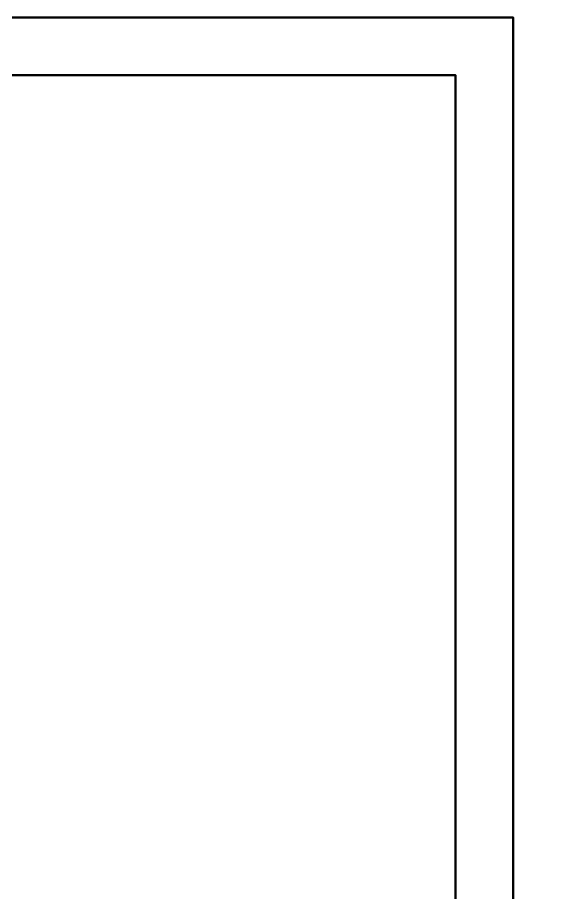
# Model space of a CAD drawing. Header units: millimetres. Extents: x 0 to 2286018, y 0 to 118800.
# Drawn here: x 133822 to 172036, y 58056 to 118800 of the extents above; entities that cross this region are included whole.
import ezdxf
from ezdxf import colors
from ezdxf.entities.mleader import LeaderData, LeaderLine
from ezdxf.math import Vec2, Vec3

# ---------------------------------------------------------------- set-up
doc = ezdxf.new("R2010")
doc.units = ezdxf.units.MM
doc.header["$LTSCALE"] = 100
doc.layers.add('0文字', color=41, linetype='Continuous', lineweight=5)
doc.layers.add('D-TTL', color=2, linetype='Continuous', lineweight=50)
doc.styles.add('寸法文字', font='MS Gothic.ttf')

# ---------------------------------------------------------------- blocks, each defined once
blk = doc.blocks.new('_Open30')
at = {"color": 0, "lineweight": -2}
for p, q in [((-1, 0.27), (0, 0)), ((0, 0), (-1, -0.27)), ((0, 0), (-1, 0))]:
    blk.add_line(p, q, dxfattribs=at)

msp = doc.modelspace()

# ---------------------------------------------------------------- linework, layer by layer
at = {"layer": 'D-TTL'}
for points in [[(0, 0), (168200, 0), (168200, 118800), (0, 118800)], [(4000, 4000), (164200, 4000), (164200, 114800), (4000, 114800)]]:
    msp.add_lwpolyline(points, close=True, dxfattribs=at)

# ---------------------------------------------------------------- leaders
at = {"layer": '0文字'}
ml = msp.add_multileader_mtext('Standard', dxfattribs=at)
ml.set_content(' ＰＣ鋼より線', color=256, style='寸法文字')
ml.set_leader_properties(color=256, lineweight=-1)
ml.set_arrow_properties(name='OPEN30')
ml.build(insert=Vec2(0, 0))
ml.multileader.update_dxf_attribs({"text_left_attachment_type": 6, "text_right_attachment_type": 6, "dogleg_length": 0.36, "arrow_head_size": 400, "scale": 200})
ctx = ml.context
ctx.base_point, ctx.scale, ctx.char_height, ctx.arrow_head_size, ctx.landing_gap_size, ctx.plane_origin = Vec3(108946, 59322), 200, 700, 400, 40, Vec3(103275, 49434)
ctx.left_attachment, ctx.right_attachment = 6, 6
notes = []
notes.append((ctx, [(0, (1, 1, 0), (108874, 59322), (1, 0), 72, [(1, [(108874, 64279), (108874, 64979)], 0, [])])]))
ctx.mtext.insert, ctx.mtext.width, ctx.mtext.flow_direction = Vec3(108986, 60162), 10885.16, 5
for ctx, leaders in notes:
    for number, flags, end, landing, length, lines in leaders:
        leader = LeaderData()
        leader.index, (leader.has_last_leader_line, leader.has_dogleg_vector, leader.attachment_direction) = number, flags
        leader.last_leader_point, leader.dogleg_vector, leader.dogleg_length = Vec3(end), Vec3(landing), length
        for number, points, colour, breaks in lines:
            line = LeaderLine()
            line.index, line.vertices, line.color, line.breaks = number, Vec3.list(points), colors.encode_raw_color(colour), breaks
            leader.lines.append(line)
        ctx.leaders.append(leader)

doc.saveas('drawing.dxf')
